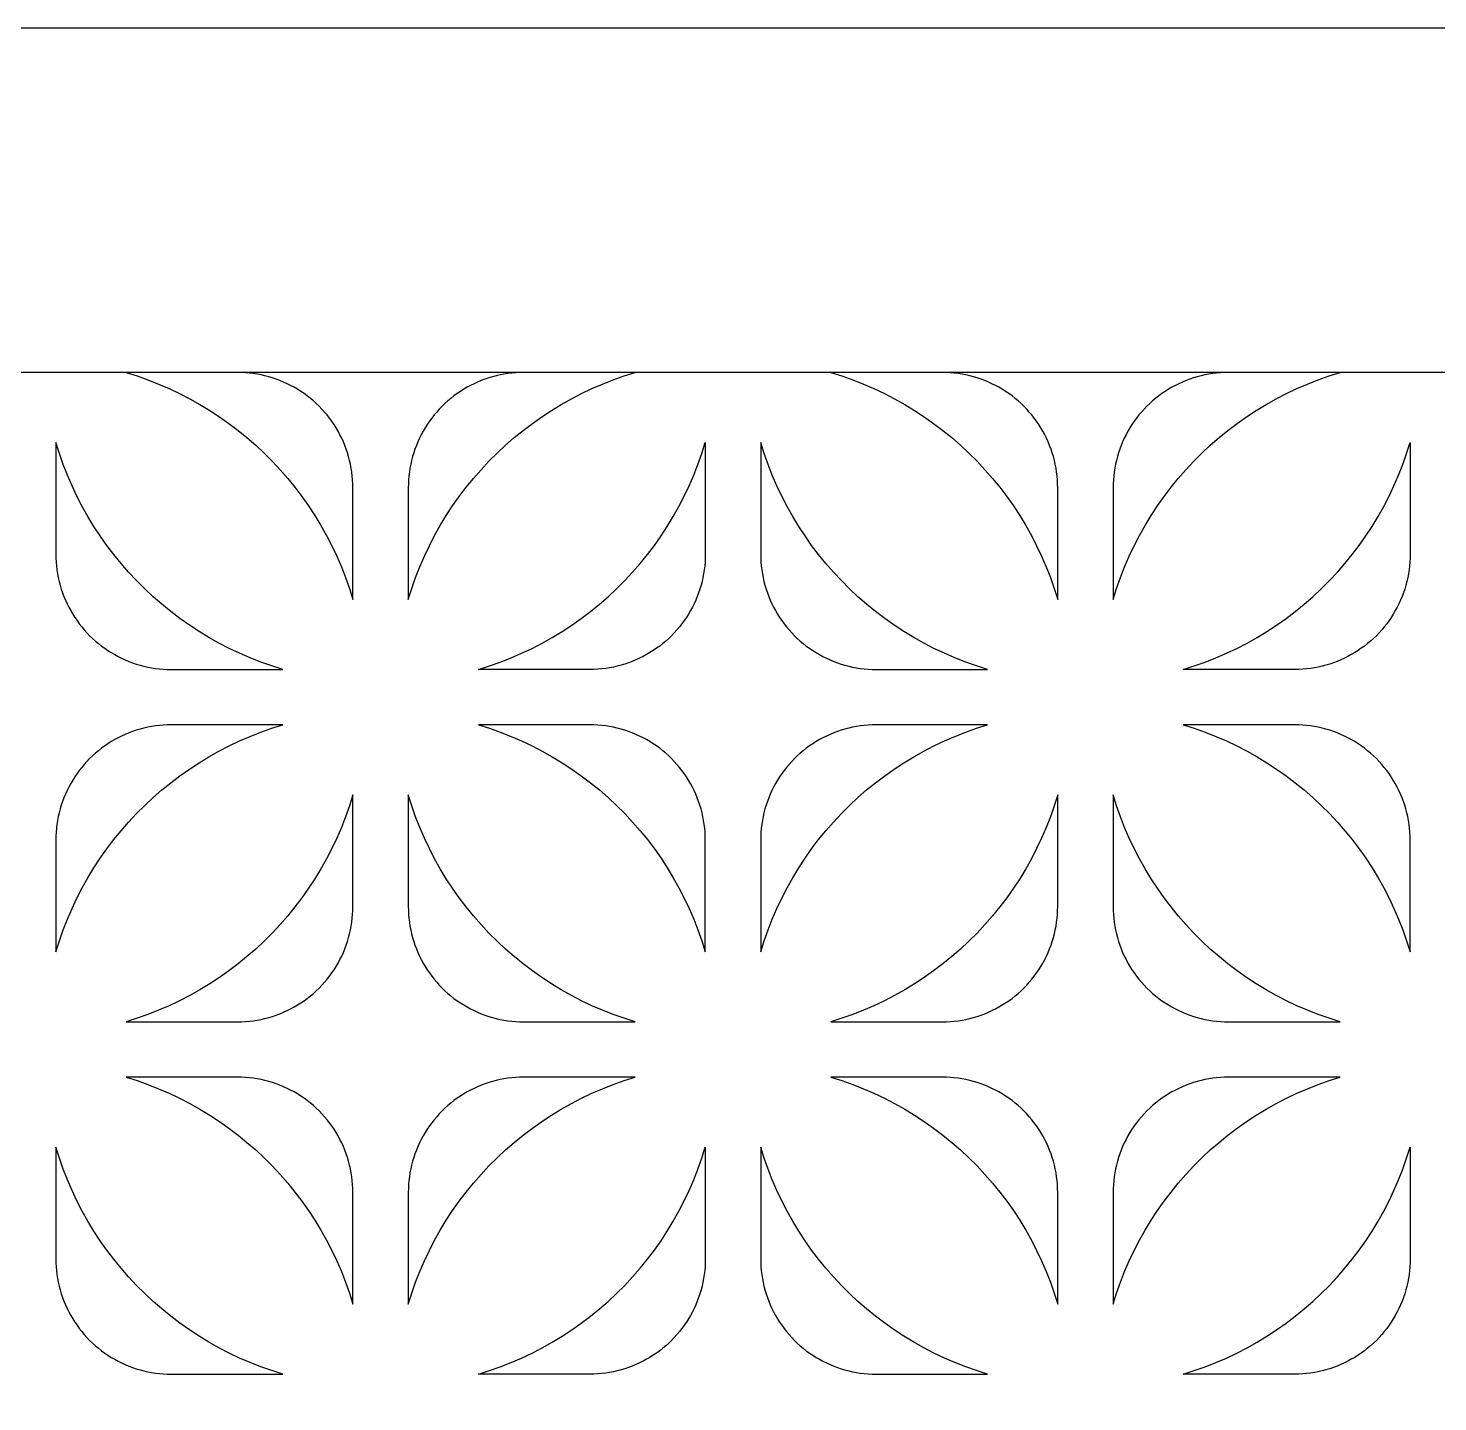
# Model space of a CAD drawing. Header units: millimetres. Extents: x 16455 to 19688, y 4050 to 7284.
# Drawn here: x 18071 to 18890, y 6486 to 7284 of the extents above; entities that cross this region are included whole.
import ezdxf

# ---------------------------------------------------------------- set-up
doc = ezdxf.new("R2010")
doc.units = ezdxf.units.MM
doc.layers.get('0').update_dxf_attribs({"color": 1, "true_color": 0xff0000})

msp = doc.modelspace()

# ---------------------------------------------------------------- linework, layer by layer
for points in [[(16454.58, 4050.49), (19687.77, 4050.49), (19687.77, 7283.68), (16454.58, 7283.68)], [(16654.58, 4250.49), (19487.77, 4250.49), (19487.77, 7083.68), (16654.58, 7083.68)]]:
    msp.add_lwpolyline(points, close=True)
for points in [[(18192.8, 7083.68), (18127.98, 7083.68)], [(18127.98, 7083.68), (18134.37, 7081.67), (18140.68, 7079.43), (18146.91, 7076.99), (18153.06, 7074.33), (18159.11, 7071.46), (18165.06, 7068.38), (18170.91, 7065.11), (18176.63, 7061.63), (18182.24, 7057.96), (18187.71, 7054.1), (18193.05, 7050.06), (18198.25, 7045.83), (18203.3, 7041.43), (18208.19, 7036.86), (18212.93, 7032.12), (18217.5, 7027.23), (18221.9, 7022.18), (18226.12, 7016.98), (18230.17, 7011.64), (18234.03, 7006.17), (18237.7, 7000.56), (18241.17, 6994.84), (18244.45, 6989), (18247.53, 6983.05), (18250.39, 6976.99), (18253.05, 6970.85), (18255.5, 6964.61), (18257.74, 6958.3), (18259.75, 6951.91)], [(18259.75, 7016.74), (18259.71, 7019.02), (18259.59, 7021.3), (18259.4, 7023.58), (18259.13, 7025.85), (18258.78, 7028.11), (18258.35, 7030.36), (18257.85, 7032.59), (18257.27, 7034.8), (18256.61, 7036.99), (18255.89, 7039.16), (18255.08, 7041.3), (18254.21, 7043.41), (18253.26, 7045.49), (18252.25, 7047.54), (18251.16, 7049.55), (18250, 7051.52), (18248.78, 7053.45), (18247.5, 7055.34), (18246.15, 7057.19), (18244.74, 7058.99), (18243.26, 7060.73), (18241.73, 7062.43), (18240.14, 7064.07), (18238.5, 7065.66), (18236.8, 7067.19), (18235.05, 7068.67), (18233.26, 7070.08), (18231.41, 7071.43), (18229.52, 7072.72), (18227.59, 7073.94), (18225.62, 7075.09), (18223.6, 7076.18), (18221.56, 7077.19), (18219.48, 7078.14), (18217.36, 7079.02), (18215.22, 7079.82), (18213.06, 7080.55), (18210.87, 7081.2), (18208.65, 7081.78), (18206.42, 7082.28), (18204.18, 7082.71), (18201.92, 7083.06), (18199.65, 7083.33), (18197.37, 7083.53), (18195.09, 7083.64), (18192.8, 7083.68)], [(18358.88, 7083.68), (18356.59, 7083.64), (18354.31, 7083.53), (18352.03, 7083.33), (18349.76, 7083.06), (18347.51, 7082.71), (18345.26, 7082.28), (18343.03, 7081.78), (18340.82, 7081.2), (18338.63, 7080.55), (18336.46, 7079.82), (18334.32, 7079.02), (18332.21, 7078.14), (18330.13, 7077.19), (18328.08, 7076.18), (18326.07, 7075.09), (18324.1, 7073.94), (18322.16, 7072.72), (18320.27, 7071.43), (18318.43, 7070.08), (18316.63, 7068.67), (18314.88, 7067.19), (18313.19, 7065.66), (18311.54, 7064.07), (18309.95, 7062.43), (18308.42, 7060.73), (18306.95, 7058.99), (18305.54, 7057.19), (18304.19, 7055.34), (18302.9, 7053.45), (18301.68, 7051.52), (18300.53, 7049.55), (18299.44, 7047.54), (18298.42, 7045.49), (18297.48, 7043.41), (18296.6, 7041.3), (18295.8, 7039.16), (18295.07, 7036.99), (18294.42, 7034.8), (18293.84, 7032.59), (18293.33, 7030.36), (18292.91, 7028.11), (18292.56, 7025.85), (18292.28, 7023.58), (18292.09, 7021.3), (18291.97, 7019.02), (18291.93, 7016.74)], [(18291.93, 6951.91), (18293.95, 6958.3), (18296.18, 6964.61), (18298.63, 6970.85), (18301.29, 6976.99), (18304.16, 6983.05), (18307.23, 6989), (18310.51, 6994.84), (18313.99, 7000.56), (18317.66, 7006.17), (18321.51, 7011.64), (18325.56, 7016.98), (18329.78, 7022.18), (18334.19, 7027.23), (18338.76, 7032.12), (18343.49, 7036.86), (18348.39, 7041.43), (18353.44, 7045.83), (18358.64, 7050.06), (18363.97, 7054.1), (18369.45, 7057.96), (18375.05, 7061.63), (18380.78, 7065.11), (18386.62, 7068.38), (18392.57, 7071.46), (18398.62, 7074.33), (18404.77, 7076.99), (18411, 7079.43), (18417.32, 7081.67), (18423.71, 7083.68)], [(18423.71, 7083.68), (18358.88, 7083.68)], [(18602.14, 7083.68), (18537.32, 7083.68)], [(18537.32, 7083.68), (18543.7, 7081.67), (18550.02, 7079.43), (18556.25, 7076.99), (18562.4, 7074.33), (18568.45, 7071.46), (18574.4, 7068.38), (18580.25, 7065.11), (18585.97, 7061.63), (18591.57, 7057.96), (18597.05, 7054.1), (18602.39, 7050.06), (18607.59, 7045.83), (18612.63, 7041.43), (18617.53, 7036.86), (18622.27, 7032.12), (18626.84, 7027.23), (18631.24, 7022.18), (18635.46, 7016.98), (18639.51, 7011.64), (18643.37, 7006.17), (18647.04, 7000.56), (18650.51, 6994.84), (18653.79, 6989), (18656.86, 6983.05), (18659.73, 6976.99), (18662.39, 6970.85), (18664.84, 6964.61), (18667.07, 6958.3), (18669.09, 6951.91)], [(18669.09, 7016.74), (18669.05, 7019.02), (18668.93, 7021.3), (18668.74, 7023.58), (18668.47, 7025.85), (18668.12, 7028.11), (18667.69, 7030.36), (18667.19, 7032.59), (18666.61, 7034.8), (18665.95, 7036.99), (18665.22, 7039.16), (18664.42, 7041.3), (18663.55, 7043.41), (18662.6, 7045.49), (18661.58, 7047.54), (18660.5, 7049.55), (18659.34, 7051.52), (18658.12, 7053.45), (18656.84, 7055.34), (18655.49, 7057.19), (18654.07, 7058.99), (18652.6, 7060.73), (18651.07, 7062.43), (18649.48, 7064.07), (18647.84, 7065.66), (18646.14, 7067.19), (18644.39, 7068.67), (18642.59, 7070.08), (18640.75, 7071.43), (18638.86, 7072.72), (18636.93, 7073.94), (18634.95, 7075.09), (18632.94, 7076.18), (18630.9, 7077.19), (18628.81, 7078.14), (18626.7, 7079.02), (18624.56, 7079.82), (18622.4, 7080.55), (18620.21, 7081.2), (18617.99, 7081.78), (18615.76, 7082.28), (18613.52, 7082.71), (18611.26, 7083.06), (18608.99, 7083.33), (18606.71, 7083.53), (18604.43, 7083.64), (18602.14, 7083.68)], [(18768.22, 7083.68), (18765.93, 7083.64), (18763.65, 7083.53), (18761.37, 7083.33), (18759.1, 7083.06), (18756.84, 7082.71), (18754.6, 7082.28), (18752.37, 7081.78), (18750.16, 7081.2), (18747.97, 7080.55), (18745.8, 7079.82), (18743.66, 7079.02), (18741.55, 7078.14), (18739.47, 7077.19), (18737.42, 7076.18), (18735.41, 7075.09), (18733.43, 7073.94), (18731.5, 7072.72), (18729.61, 7071.43), (18727.77, 7070.08), (18725.97, 7068.67), (18724.22, 7067.19), (18722.52, 7065.66), (18720.88, 7064.07), (18719.29, 7062.43), (18717.76, 7060.73), (18716.29, 7058.99), (18714.88, 7057.19), (18713.53, 7055.34), (18712.24, 7053.45), (18711.02, 7051.52), (18709.86, 7049.55), (18708.78, 7047.54), (18707.76, 7045.49), (18706.81, 7043.41), (18705.94, 7041.3), (18705.14, 7039.16), (18704.41, 7036.99), (18703.75, 7034.8), (18703.18, 7032.59), (18702.67, 7030.36), (18702.25, 7028.11), (18701.9, 7025.85), (18701.62, 7023.58), (18701.43, 7021.3), (18701.31, 7019.02), (18701.27, 7016.74)], [(18701.27, 6951.91), (18703.29, 6958.3), (18705.52, 6964.61), (18707.97, 6970.85), (18710.63, 6976.99), (18713.5, 6983.05), (18716.57, 6989), (18719.85, 6994.84), (18723.33, 7000.56), (18726.99, 7006.17), (18730.85, 7011.64), (18734.9, 7016.98), (18739.12, 7022.18), (18743.52, 7027.23), (18748.1, 7032.12), (18752.83, 7036.86), (18757.73, 7041.43), (18762.78, 7045.83), (18767.97, 7050.06), (18773.31, 7054.1), (18778.79, 7057.96), (18784.39, 7061.63), (18790.12, 7065.11), (18795.96, 7068.38), (18801.91, 7071.46), (18807.96, 7074.33), (18814.11, 7076.99), (18820.34, 7079.43), (18826.66, 7081.67), (18833.05, 7083.68)], [(18833.05, 7083.68), (18768.22, 7083.68)], [(18219.04, 6911.2), (18212.65, 6913.21), (18206.33, 6915.44), (18200.1, 6917.89), (18193.95, 6920.55), (18187.9, 6923.42), (18181.95, 6926.5), (18176.11, 6929.77), (18170.38, 6933.25), (18164.78, 6936.92), (18159.3, 6940.78), (18153.97, 6944.82), (18148.77, 6949.05), (18143.72, 6953.45), (18138.82, 6958.02), (18134.09, 6962.76), (18129.52, 6967.65), (18125.12, 6972.7), (18120.89, 6977.9), (18116.85, 6983.24), (18112.99, 6988.71), (18109.32, 6994.31), (18105.84, 7000.04), (18102.56, 7005.88), (18099.49, 7011.83), (18096.62, 7017.88), (18093.96, 7024.03), (18091.51, 7030.27), (18089.28, 7036.58), (18087.26, 7042.97)], [(18087.26, 7042.97), (18087.26, 6978.14)], [(18332.65, 6911.2), (18339.03, 6913.21), (18345.35, 6915.44), (18351.58, 6917.89), (18357.73, 6920.55), (18363.78, 6923.42), (18369.73, 6926.5), (18375.58, 6929.77), (18381.3, 6933.25), (18386.91, 6936.92), (18392.38, 6940.78), (18397.72, 6944.82), (18402.92, 6949.05), (18407.97, 6953.45), (18412.86, 6958.02), (18417.6, 6962.76), (18422.17, 6967.65), (18426.57, 6972.7), (18430.79, 6977.9), (18434.84, 6983.24), (18438.7, 6988.71), (18442.37, 6994.31), (18445.84, 7000.04), (18449.12, 7005.88), (18452.19, 7011.83), (18455.06, 7017.88), (18457.72, 7024.03), (18460.17, 7030.27), (18462.41, 7036.58), (18464.42, 7042.97)], [(18464.42, 7042.97), (18464.42, 6978.14)], [(18628.38, 6911.2), (18621.99, 6913.21), (18615.67, 6915.44), (18609.44, 6917.89), (18603.29, 6920.55), (18597.24, 6923.42), (18591.29, 6926.5), (18585.45, 6929.77), (18579.72, 6933.25), (18574.12, 6936.92), (18568.64, 6940.78), (18563.3, 6944.82), (18558.11, 6949.05), (18553.06, 6953.45), (18548.16, 6958.02), (18543.43, 6962.76), (18538.85, 6967.65), (18534.45, 6972.7), (18530.23, 6977.9), (18526.18, 6983.24), (18522.33, 6988.71), (18518.66, 6994.31), (18515.18, 7000.04), (18511.9, 7005.88), (18508.83, 7011.83), (18505.96, 7017.88), (18503.3, 7024.03), (18500.85, 7030.27), (18498.62, 7036.58), (18496.6, 7042.97)], [(18496.6, 7042.97), (18496.6, 6978.14)], [(18741.99, 6911.2), (18748.37, 6913.21), (18754.69, 6915.44), (18760.92, 6917.89), (18767.07, 6920.55), (18773.12, 6923.42), (18779.07, 6926.5), (18784.91, 6929.77), (18790.64, 6933.25), (18796.24, 6936.92), (18801.72, 6940.78), (18807.06, 6944.82), (18812.25, 6949.05), (18817.3, 6953.45), (18822.2, 6958.02), (18826.94, 6962.76), (18831.51, 6967.65), (18835.91, 6972.7), (18840.13, 6977.9), (18844.18, 6983.24), (18848.04, 6988.71), (18851.71, 6994.31), (18855.18, 7000.04), (18858.46, 7005.88), (18861.53, 7011.83), (18864.4, 7017.88), (18867.06, 7024.03), (18869.51, 7030.27), (18871.74, 7036.58), (18873.76, 7042.97)], [(18873.76, 7042.97), (18873.76, 6978.14)], [(18259.75, 6951.91), (18259.75, 7016.74)], [(18291.93, 7016.74), (18291.93, 6951.91)], [(18669.09, 6951.91), (18669.09, 7016.74)], [(18701.27, 7016.74), (18701.27, 6951.91)], [(18087.26, 6978.14), (18087.3, 6975.86), (18087.42, 6973.57), (18087.61, 6971.3), (18087.89, 6969.03), (18088.24, 6966.77), (18088.66, 6964.52), (18089.17, 6962.29), (18089.75, 6960.08), (18090.4, 6957.89), (18091.13, 6955.72), (18091.93, 6953.58), (18092.81, 6951.47), (18093.75, 6949.39), (18094.77, 6947.34), (18095.86, 6945.33), (18097.01, 6943.36), (18098.23, 6941.43), (18099.52, 6939.54), (18100.87, 6937.69), (18102.28, 6935.89), (18103.75, 6934.14), (18105.28, 6932.45), (18106.87, 6930.8), (18108.52, 6929.22), (18110.21, 6927.68), (18111.96, 6926.21), (18113.76, 6924.8), (18115.6, 6923.45), (18117.49, 6922.16), (18119.43, 6920.94), (18121.4, 6919.79), (18123.41, 6918.7), (18125.46, 6917.68), (18127.54, 6916.74), (18129.65, 6915.86), (18131.79, 6915.06), (18133.96, 6914.33), (18136.15, 6913.68), (18138.36, 6913.1), (18140.59, 6912.6), (18142.84, 6912.17), (18145.09, 6911.82), (18147.36, 6911.55), (18149.64, 6911.35), (18151.93, 6911.23), (18154.21, 6911.2)], [(18464.42, 6978.14), (18464.38, 6975.86), (18464.26, 6973.57), (18464.07, 6971.3), (18463.8, 6969.03), (18463.45, 6966.77), (18463.02, 6964.52), (18462.52, 6962.29), (18461.94, 6960.08), (18461.28, 6957.89), (18460.55, 6955.72), (18459.75, 6953.58), (18458.88, 6951.47), (18457.93, 6949.39), (18456.91, 6947.34), (18455.83, 6945.33), (18454.67, 6943.36), (18453.45, 6941.43), (18452.17, 6939.54), (18450.82, 6937.69), (18449.4, 6935.89), (18447.93, 6934.14), (18446.4, 6932.45), (18444.81, 6930.8), (18443.17, 6929.22), (18441.47, 6927.68), (18439.72, 6926.21), (18437.93, 6924.8), (18436.08, 6923.45), (18434.19, 6922.16), (18432.26, 6920.94), (18430.28, 6919.79), (18428.27, 6918.7), (18426.23, 6917.68), (18424.15, 6916.74), (18422.03, 6915.86), (18419.89, 6915.06), (18417.73, 6914.33), (18415.54, 6913.68), (18413.32, 6913.1), (18411.09, 6912.6), (18408.85, 6912.17), (18406.59, 6911.82), (18404.32, 6911.55), (18402.04, 6911.35), (18399.76, 6911.23), (18397.47, 6911.2)], [(18496.6, 6978.14), (18496.64, 6975.86), (18496.76, 6973.57), (18496.95, 6971.3), (18497.23, 6969.03), (18497.58, 6966.77), (18498, 6964.52), (18498.51, 6962.29), (18499.09, 6960.08), (18499.74, 6957.89), (18500.47, 6955.72), (18501.27, 6953.58), (18502.15, 6951.47), (18503.09, 6949.39), (18504.11, 6947.34), (18505.19, 6945.33), (18506.35, 6943.36), (18507.57, 6941.43), (18508.86, 6939.54), (18510.21, 6937.69), (18511.62, 6935.89), (18513.09, 6934.14), (18514.62, 6932.45), (18516.21, 6930.8), (18517.85, 6929.22), (18519.55, 6927.68), (18521.3, 6926.21), (18523.1, 6924.8), (18524.94, 6923.45), (18526.83, 6922.16), (18528.77, 6920.94), (18530.74, 6919.79), (18532.75, 6918.7), (18534.8, 6917.68), (18536.88, 6916.74), (18538.99, 6915.86), (18541.13, 6915.06), (18543.3, 6914.33), (18545.49, 6913.68), (18547.7, 6913.1), (18549.93, 6912.6), (18552.17, 6912.17), (18554.43, 6911.82), (18556.7, 6911.55), (18558.98, 6911.35), (18561.26, 6911.23), (18563.55, 6911.2)], [(18873.76, 6978.14), (18873.72, 6975.86), (18873.6, 6973.57), (18873.41, 6971.3), (18873.14, 6969.03), (18872.79, 6966.77), (18872.36, 6964.52), (18871.86, 6962.29), (18871.28, 6960.08), (18870.62, 6957.89), (18869.89, 6955.72), (18869.09, 6953.58), (18868.22, 6951.47), (18867.27, 6949.39), (18866.25, 6947.34), (18865.17, 6945.33), (18864.01, 6943.36), (18862.79, 6941.43), (18861.51, 6939.54), (18860.16, 6937.69), (18858.74, 6935.89), (18857.27, 6934.14), (18855.74, 6932.45), (18854.15, 6930.8), (18852.51, 6929.22), (18850.81, 6927.68), (18849.06, 6926.21), (18847.26, 6924.8), (18845.42, 6923.45), (18843.53, 6922.16), (18841.6, 6920.94), (18839.62, 6919.79), (18837.61, 6918.7), (18835.57, 6917.68), (18833.48, 6916.74), (18831.37, 6915.86), (18829.23, 6915.06), (18827.06, 6914.33), (18824.87, 6913.68), (18822.66, 6913.1), (18820.43, 6912.6), (18818.19, 6912.17), (18815.93, 6911.82), (18813.66, 6911.55), (18811.38, 6911.35), (18809.1, 6911.23), (18806.81, 6911.2)], [(18154.21, 6911.2), (18219.04, 6911.2)], [(18397.47, 6911.2), (18332.65, 6911.2)], [(18563.55, 6911.2), (18628.38, 6911.2)], [(18806.81, 6911.2), (18741.99, 6911.2)], [(18154.21, 6879.01), (18151.93, 6878.97), (18149.64, 6878.86), (18147.36, 6878.66), (18145.09, 6878.39), (18142.84, 6878.04), (18140.59, 6877.61), (18138.36, 6877.11), (18136.15, 6876.53), (18133.96, 6875.88), (18131.79, 6875.15), (18129.65, 6874.35), (18127.54, 6873.47), (18125.46, 6872.52), (18123.41, 6871.51), (18121.4, 6870.42), (18119.43, 6869.27), (18117.49, 6868.05), (18115.6, 6866.76), (18113.76, 6865.41), (18111.96, 6864), (18110.21, 6862.53), (18108.52, 6860.99), (18106.87, 6859.41), (18105.28, 6857.76), (18103.75, 6856.06), (18102.28, 6854.32), (18100.87, 6852.52), (18099.52, 6850.67), (18098.23, 6848.78), (18097.01, 6846.85), (18095.86, 6844.88), (18094.77, 6842.87), (18093.75, 6840.82), (18092.81, 6838.74), (18091.93, 6836.63), (18091.13, 6834.49), (18090.4, 6832.32), (18089.75, 6830.13), (18089.17, 6827.92), (18088.66, 6825.69), (18088.24, 6823.44), (18087.89, 6821.18), (18087.61, 6818.91), (18087.42, 6816.64), (18087.3, 6814.35), (18087.26, 6812.07)], [(18087.26, 6747.24), (18089.28, 6753.63), (18091.51, 6759.94), (18093.96, 6766.18), (18096.62, 6772.32), (18099.49, 6778.38), (18102.56, 6784.33), (18105.84, 6790.17), (18109.32, 6795.89), (18112.99, 6801.5), (18116.85, 6806.97), (18120.89, 6812.31), (18125.12, 6817.51), (18129.52, 6822.56), (18134.09, 6827.45), (18138.82, 6832.19), (18143.72, 6836.76), (18148.77, 6841.16), (18153.97, 6845.39), (18159.3, 6849.43), (18164.78, 6853.29), (18170.38, 6856.96), (18176.11, 6860.44), (18181.95, 6863.71), (18187.9, 6866.79), (18193.95, 6869.66), (18200.1, 6872.32), (18206.33, 6874.77), (18212.65, 6877), (18219.04, 6879.01)], [(18219.04, 6879.01), (18154.21, 6879.01)], [(18397.47, 6879.01), (18332.65, 6879.01)], [(18332.65, 6879.01), (18339.03, 6877), (18345.35, 6874.77), (18351.58, 6872.32), (18357.73, 6869.66), (18363.78, 6866.79), (18369.73, 6863.71), (18375.58, 6860.44), (18381.3, 6856.96), (18386.91, 6853.29), (18392.38, 6849.43), (18397.72, 6845.39), (18402.92, 6841.16), (18407.97, 6836.76), (18412.86, 6832.19), (18417.6, 6827.45), (18422.17, 6822.56), (18426.57, 6817.51), (18430.79, 6812.31), (18434.84, 6806.97), (18438.7, 6801.5), (18442.37, 6795.89), (18445.84, 6790.17), (18449.12, 6784.33), (18452.19, 6778.38), (18455.06, 6772.32), (18457.72, 6766.18), (18460.17, 6759.94), (18462.41, 6753.63), (18464.42, 6747.24)], [(18464.42, 6812.07), (18464.38, 6814.35), (18464.26, 6816.64), (18464.07, 6818.91), (18463.8, 6821.18), (18463.45, 6823.44), (18463.02, 6825.69), (18462.52, 6827.92), (18461.94, 6830.13), (18461.28, 6832.32), (18460.55, 6834.49), (18459.75, 6836.63), (18458.88, 6838.74), (18457.93, 6840.82), (18456.91, 6842.87), (18455.83, 6844.88), (18454.67, 6846.85), (18453.45, 6848.78), (18452.17, 6850.67), (18450.82, 6852.52), (18449.4, 6854.32), (18447.93, 6856.06), (18446.4, 6857.76), (18444.81, 6859.41), (18443.17, 6860.99), (18441.47, 6862.53), (18439.72, 6864), (18437.93, 6865.41), (18436.08, 6866.76), (18434.19, 6868.05), (18432.26, 6869.27), (18430.28, 6870.42), (18428.27, 6871.51), (18426.23, 6872.52), (18424.15, 6873.47), (18422.03, 6874.35), (18419.89, 6875.15), (18417.73, 6875.88), (18415.54, 6876.53), (18413.32, 6877.11), (18411.09, 6877.61), (18408.85, 6878.04), (18406.59, 6878.39), (18404.32, 6878.66), (18402.04, 6878.86), (18399.76, 6878.97), (18397.47, 6879.01)], [(18563.55, 6879.01), (18561.26, 6878.97), (18558.98, 6878.86), (18556.7, 6878.66), (18554.43, 6878.39), (18552.17, 6878.04), (18549.93, 6877.61), (18547.7, 6877.11), (18545.49, 6876.53), (18543.3, 6875.88), (18541.13, 6875.15), (18538.99, 6874.35), (18536.88, 6873.47), (18534.8, 6872.52), (18532.75, 6871.51), (18530.74, 6870.42), (18528.77, 6869.27), (18526.83, 6868.05), (18524.94, 6866.76), (18523.1, 6865.41), (18521.3, 6864), (18519.55, 6862.53), (18517.85, 6860.99), (18516.21, 6859.41), (18514.62, 6857.76), (18513.09, 6856.06), (18511.62, 6854.32), (18510.21, 6852.52), (18508.86, 6850.67), (18507.57, 6848.78), (18506.35, 6846.85), (18505.19, 6844.88), (18504.11, 6842.87), (18503.09, 6840.82), (18502.15, 6838.74), (18501.27, 6836.63), (18500.47, 6834.49), (18499.74, 6832.32), (18499.09, 6830.13), (18498.51, 6827.92), (18498, 6825.69), (18497.58, 6823.44), (18497.23, 6821.18), (18496.95, 6818.91), (18496.76, 6816.64), (18496.64, 6814.35), (18496.6, 6812.07)], [(18496.6, 6747.24), (18498.62, 6753.63), (18500.85, 6759.94), (18503.3, 6766.18), (18505.96, 6772.32), (18508.83, 6778.38), (18511.9, 6784.33), (18515.18, 6790.17), (18518.66, 6795.89), (18522.33, 6801.5), (18526.18, 6806.97), (18530.23, 6812.31), (18534.45, 6817.51), (18538.85, 6822.56), (18543.43, 6827.45), (18548.16, 6832.19), (18553.06, 6836.76), (18558.11, 6841.16), (18563.3, 6845.39), (18568.64, 6849.43), (18574.12, 6853.29), (18579.72, 6856.96), (18585.45, 6860.44), (18591.29, 6863.71), (18597.24, 6866.79), (18603.29, 6869.66), (18609.44, 6872.32), (18615.67, 6874.77), (18621.99, 6877), (18628.38, 6879.01)], [(18628.38, 6879.01), (18563.55, 6879.01)], [(18806.81, 6879.01), (18741.99, 6879.01)], [(18741.99, 6879.01), (18748.37, 6877), (18754.69, 6874.77), (18760.92, 6872.32), (18767.07, 6869.66), (18773.12, 6866.79), (18779.07, 6863.71), (18784.91, 6860.44), (18790.64, 6856.96), (18796.24, 6853.29), (18801.72, 6849.43), (18807.06, 6845.39), (18812.25, 6841.16), (18817.3, 6836.76), (18822.2, 6832.19), (18826.94, 6827.45), (18831.51, 6822.56), (18835.91, 6817.51), (18840.13, 6812.31), (18844.18, 6806.97), (18848.04, 6801.5), (18851.71, 6795.89), (18855.18, 6790.17), (18858.46, 6784.33), (18861.53, 6778.38), (18864.4, 6772.32), (18867.06, 6766.18), (18869.51, 6759.94), (18871.74, 6753.63), (18873.76, 6747.24)], [(18873.76, 6812.07), (18873.72, 6814.35), (18873.6, 6816.64), (18873.41, 6818.91), (18873.14, 6821.18), (18872.79, 6823.44), (18872.36, 6825.69), (18871.86, 6827.92), (18871.28, 6830.13), (18870.62, 6832.32), (18869.89, 6834.49), (18869.09, 6836.63), (18868.22, 6838.74), (18867.27, 6840.82), (18866.25, 6842.87), (18865.17, 6844.88), (18864.01, 6846.85), (18862.79, 6848.78), (18861.51, 6850.67), (18860.16, 6852.52), (18858.74, 6854.32), (18857.27, 6856.06), (18855.74, 6857.76), (18854.15, 6859.41), (18852.51, 6860.99), (18850.81, 6862.53), (18849.06, 6864), (18847.26, 6865.41), (18845.42, 6866.76), (18843.53, 6868.05), (18841.6, 6869.27), (18839.62, 6870.42), (18837.61, 6871.51), (18835.57, 6872.52), (18833.48, 6873.47), (18831.37, 6874.35), (18829.23, 6875.15), (18827.06, 6875.88), (18824.87, 6876.53), (18822.66, 6877.11), (18820.43, 6877.61), (18818.19, 6878.04), (18815.93, 6878.39), (18813.66, 6878.66), (18811.38, 6878.86), (18809.1, 6878.97), (18806.81, 6879.01)], [(18259.75, 6838.3), (18257.74, 6831.91), (18255.5, 6825.6), (18253.05, 6819.36), (18250.39, 6813.22), (18247.53, 6807.16), (18244.45, 6801.21), (18241.17, 6795.37), (18237.7, 6789.65), (18234.03, 6784.04), (18230.17, 6778.57), (18226.12, 6773.23), (18221.9, 6768.03), (18217.5, 6762.98), (18212.93, 6758.09), (18208.19, 6753.35), (18203.3, 6748.78), (18198.25, 6744.38), (18193.05, 6740.15), (18187.71, 6736.11), (18182.24, 6732.25), (18176.63, 6728.58), (18170.91, 6725.1), (18165.06, 6721.83), (18159.11, 6718.75), (18153.06, 6715.88), (18146.91, 6713.22), (18140.68, 6710.77), (18134.37, 6708.54), (18127.98, 6706.53)], [(18259.75, 6773.47), (18259.75, 6838.3)], [(18423.71, 6706.53), (18417.32, 6708.54), (18411, 6710.77), (18404.77, 6713.22), (18398.62, 6715.88), (18392.57, 6718.75), (18386.62, 6721.83), (18380.78, 6725.1), (18375.05, 6728.58), (18369.45, 6732.25), (18363.97, 6736.11), (18358.64, 6740.15), (18353.44, 6744.38), (18348.39, 6748.78), (18343.49, 6753.35), (18338.76, 6758.09), (18334.19, 6762.98), (18329.78, 6768.03), (18325.56, 6773.23), (18321.51, 6778.57), (18317.66, 6784.04), (18313.99, 6789.65), (18310.51, 6795.37), (18307.23, 6801.21), (18304.16, 6807.16), (18301.29, 6813.22), (18298.63, 6819.36), (18296.18, 6825.6), (18293.95, 6831.91), (18291.93, 6838.3)], [(18291.93, 6838.3), (18291.93, 6773.47)], [(18669.09, 6838.3), (18667.07, 6831.91), (18664.84, 6825.6), (18662.39, 6819.36), (18659.73, 6813.22), (18656.86, 6807.16), (18653.79, 6801.21), (18650.51, 6795.37), (18647.04, 6789.65), (18643.37, 6784.04), (18639.51, 6778.57), (18635.46, 6773.23), (18631.24, 6768.03), (18626.84, 6762.98), (18622.27, 6758.09), (18617.53, 6753.35), (18612.63, 6748.78), (18607.59, 6744.38), (18602.39, 6740.15), (18597.05, 6736.11), (18591.57, 6732.25), (18585.97, 6728.58), (18580.25, 6725.1), (18574.4, 6721.83), (18568.45, 6718.75), (18562.4, 6715.88), (18556.25, 6713.22), (18550.02, 6710.77), (18543.7, 6708.54), (18537.32, 6706.53)], [(18669.09, 6773.47), (18669.09, 6838.3)], [(18833.05, 6706.53), (18826.66, 6708.54), (18820.34, 6710.77), (18814.11, 6713.22), (18807.96, 6715.88), (18801.91, 6718.75), (18795.96, 6721.83), (18790.12, 6725.1), (18784.39, 6728.58), (18778.79, 6732.25), (18773.31, 6736.11), (18767.97, 6740.15), (18762.78, 6744.38), (18757.73, 6748.78), (18752.83, 6753.35), (18748.1, 6758.09), (18743.52, 6762.98), (18739.12, 6768.03), (18734.9, 6773.23), (18730.85, 6778.57), (18726.99, 6784.04), (18723.33, 6789.65), (18719.85, 6795.37), (18716.57, 6801.21), (18713.5, 6807.16), (18710.63, 6813.22), (18707.97, 6819.36), (18705.52, 6825.6), (18703.29, 6831.91), (18701.27, 6838.3)], [(18701.27, 6838.3), (18701.27, 6773.47)], [(18087.26, 6812.07), (18087.26, 6747.24)], [(18464.42, 6747.24), (18464.42, 6812.07)], [(18496.6, 6812.07), (18496.6, 6747.24)], [(18873.76, 6747.24), (18873.76, 6812.07)], [(18192.8, 6706.53), (18195.09, 6706.57), (18197.37, 6706.68), (18199.65, 6706.88), (18201.92, 6707.15), (18204.18, 6707.5), (18206.42, 6707.93), (18208.65, 6708.43), (18210.87, 6709.01), (18213.06, 6709.66), (18215.22, 6710.39), (18217.36, 6711.19), (18219.48, 6712.07), (18221.56, 6713.02), (18223.6, 6714.03), (18225.62, 6715.12), (18227.59, 6716.27), (18229.52, 6717.49), (18231.41, 6718.78), (18233.26, 6720.13), (18235.05, 6721.54), (18236.8, 6723.01), (18238.5, 6724.55), (18240.14, 6726.13), (18241.73, 6727.78), (18243.26, 6729.48), (18244.74, 6731.22), (18246.15, 6733.02), (18247.5, 6734.87), (18248.78, 6736.76), (18250, 6738.69), (18251.16, 6740.66), (18252.25, 6742.67), (18253.26, 6744.72), (18254.21, 6746.8), (18255.08, 6748.91), (18255.89, 6751.05), (18256.61, 6753.22), (18257.27, 6755.41), (18257.85, 6757.62), (18258.35, 6759.85), (18258.78, 6762.1), (18259.13, 6764.36), (18259.4, 6766.63), (18259.59, 6768.9), (18259.71, 6771.19), (18259.75, 6773.47)], [(18291.93, 6773.47), (18291.97, 6771.19), (18292.09, 6768.9), (18292.28, 6766.63), (18292.56, 6764.36), (18292.91, 6762.1), (18293.33, 6759.85), (18293.84, 6757.62), (18294.42, 6755.41), (18295.07, 6753.22), (18295.8, 6751.05), (18296.6, 6748.91), (18297.48, 6746.8), (18298.42, 6744.72), (18299.44, 6742.67), (18300.53, 6740.66), (18301.68, 6738.69), (18302.9, 6736.76), (18304.19, 6734.87), (18305.54, 6733.02), (18306.95, 6731.22), (18308.42, 6729.48), (18309.95, 6727.78), (18311.54, 6726.13), (18313.19, 6724.55), (18314.88, 6723.01), (18316.63, 6721.54), (18318.43, 6720.13), (18320.27, 6718.78), (18322.16, 6717.49), (18324.1, 6716.27), (18326.07, 6715.12), (18328.08, 6714.03), (18330.13, 6713.02), (18332.21, 6712.07), (18334.32, 6711.19), (18336.46, 6710.39), (18338.63, 6709.66), (18340.82, 6709.01), (18343.03, 6708.43), (18345.26, 6707.93), (18347.51, 6707.5), (18349.76, 6707.15), (18352.03, 6706.88), (18354.31, 6706.68), (18356.59, 6706.57), (18358.88, 6706.53)], [(18602.14, 6706.53), (18604.43, 6706.57), (18606.71, 6706.68), (18608.99, 6706.88), (18611.26, 6707.15), (18613.52, 6707.5), (18615.76, 6707.93), (18617.99, 6708.43), (18620.21, 6709.01), (18622.4, 6709.66), (18624.56, 6710.39), (18626.7, 6711.19), (18628.81, 6712.07), (18630.9, 6713.02), (18632.94, 6714.03), (18634.95, 6715.12), (18636.93, 6716.27), (18638.86, 6717.49), (18640.75, 6718.78), (18642.59, 6720.13), (18644.39, 6721.54), (18646.14, 6723.01), (18647.84, 6724.55), (18649.48, 6726.13), (18651.07, 6727.78), (18652.6, 6729.48), (18654.07, 6731.22), (18655.49, 6733.02), (18656.84, 6734.87), (18658.12, 6736.76), (18659.34, 6738.69), (18660.5, 6740.66), (18661.58, 6742.67), (18662.6, 6744.72), (18663.55, 6746.8), (18664.42, 6748.91), (18665.22, 6751.05), (18665.95, 6753.22), (18666.61, 6755.41), (18667.19, 6757.62), (18667.69, 6759.85), (18668.12, 6762.1), (18668.47, 6764.36), (18668.74, 6766.63), (18668.93, 6768.9), (18669.05, 6771.19), (18669.09, 6773.47)], [(18701.27, 6773.47), (18701.31, 6771.19), (18701.43, 6768.9), (18701.62, 6766.63), (18701.9, 6764.36), (18702.25, 6762.1), (18702.67, 6759.85), (18703.18, 6757.62), (18703.75, 6755.41), (18704.41, 6753.22), (18705.14, 6751.05), (18705.94, 6748.91), (18706.81, 6746.8), (18707.76, 6744.72), (18708.78, 6742.67), (18709.86, 6740.66), (18711.02, 6738.69), (18712.24, 6736.76), (18713.53, 6734.87), (18714.88, 6733.02), (18716.29, 6731.22), (18717.76, 6729.48), (18719.29, 6727.78), (18720.88, 6726.13), (18722.52, 6724.55), (18724.22, 6723.01), (18725.97, 6721.54), (18727.77, 6720.13), (18729.61, 6718.78), (18731.5, 6717.49), (18733.43, 6716.27), (18735.41, 6715.12), (18737.42, 6714.03), (18739.47, 6713.02), (18741.55, 6712.07), (18743.66, 6711.19), (18745.8, 6710.39), (18747.97, 6709.66), (18750.16, 6709.01), (18752.37, 6708.43), (18754.6, 6707.93), (18756.84, 6707.5), (18759.1, 6707.15), (18761.37, 6706.88), (18763.65, 6706.68), (18765.93, 6706.57), (18768.22, 6706.53)], [(18127.98, 6706.53), (18192.8, 6706.53)], [(18358.88, 6706.53), (18423.71, 6706.53)], [(18537.32, 6706.53), (18602.14, 6706.53)], [(18768.22, 6706.53), (18833.05, 6706.53)], [(18192.8, 6674.34), (18127.98, 6674.34)], [(18127.98, 6674.34), (18134.37, 6672.33), (18140.68, 6670.1), (18146.91, 6667.65), (18153.06, 6664.99), (18159.11, 6662.12), (18165.06, 6659.04), (18170.91, 6655.77), (18176.63, 6652.29), (18182.24, 6648.62), (18187.71, 6644.76), (18193.05, 6640.72), (18198.25, 6636.49), (18203.3, 6632.09), (18208.19, 6627.52), (18212.93, 6622.78), (18217.5, 6617.89), (18221.9, 6612.84), (18226.12, 6607.64), (18230.17, 6602.3), (18234.03, 6596.83), (18237.7, 6591.23), (18241.17, 6585.5), (18244.45, 6579.66), (18247.53, 6573.71), (18250.39, 6567.65), (18253.05, 6561.51), (18255.5, 6555.27), (18257.74, 6548.96), (18259.75, 6542.57)], [(18259.75, 6607.4), (18259.71, 6609.68), (18259.59, 6611.97), (18259.4, 6614.24), (18259.13, 6616.51), (18258.78, 6618.77), (18258.35, 6621.02), (18257.85, 6623.25), (18257.27, 6625.46), (18256.61, 6627.65), (18255.89, 6629.82), (18255.08, 6631.96), (18254.21, 6634.07), (18253.26, 6636.15), (18252.25, 6638.2), (18251.16, 6640.21), (18250, 6642.18), (18248.78, 6644.11), (18247.5, 6646), (18246.15, 6647.85), (18244.74, 6649.65), (18243.26, 6651.39), (18241.73, 6653.09), (18240.14, 6654.74), (18238.5, 6656.32), (18236.8, 6657.86), (18235.05, 6659.33), (18233.26, 6660.74), (18231.41, 6662.09), (18229.52, 6663.38), (18227.59, 6664.6), (18225.62, 6665.75), (18223.6, 6666.84), (18221.56, 6667.85), (18219.48, 6668.8), (18217.36, 6669.68), (18215.22, 6670.48), (18213.06, 6671.21), (18210.87, 6671.86), (18208.65, 6672.44), (18206.42, 6672.94), (18204.18, 6673.37), (18201.92, 6673.72), (18199.65, 6673.99), (18197.37, 6674.19), (18195.09, 6674.3), (18192.8, 6674.34)], [(18358.88, 6674.34), (18356.59, 6674.3), (18354.31, 6674.19), (18352.03, 6673.99), (18349.76, 6673.72), (18347.51, 6673.37), (18345.26, 6672.94), (18343.03, 6672.44), (18340.82, 6671.86), (18338.63, 6671.21), (18336.46, 6670.48), (18334.32, 6669.68), (18332.21, 6668.8), (18330.13, 6667.85), (18328.08, 6666.84), (18326.07, 6665.75), (18324.1, 6664.6), (18322.16, 6663.38), (18320.27, 6662.09), (18318.43, 6660.74), (18316.63, 6659.33), (18314.88, 6657.86), (18313.19, 6656.32), (18311.54, 6654.74), (18309.95, 6653.09), (18308.42, 6651.39), (18306.95, 6649.65), (18305.54, 6647.85), (18304.19, 6646), (18302.9, 6644.11), (18301.68, 6642.18), (18300.53, 6640.21), (18299.44, 6638.2), (18298.42, 6636.15), (18297.48, 6634.07), (18296.6, 6631.96), (18295.8, 6629.82), (18295.07, 6627.65), (18294.42, 6625.46), (18293.84, 6623.25), (18293.33, 6621.02), (18292.91, 6618.77), (18292.56, 6616.51), (18292.28, 6614.24), (18292.09, 6611.97), (18291.97, 6609.68), (18291.93, 6607.4)], [(18291.93, 6542.57), (18293.95, 6548.96), (18296.18, 6555.27), (18298.63, 6561.51), (18301.29, 6567.65), (18304.16, 6573.71), (18307.23, 6579.66), (18310.51, 6585.5), (18313.99, 6591.23), (18317.66, 6596.83), (18321.51, 6602.3), (18325.56, 6607.64), (18329.78, 6612.84), (18334.19, 6617.89), (18338.76, 6622.78), (18343.49, 6627.52), (18348.39, 6632.09), (18353.44, 6636.49), (18358.64, 6640.72), (18363.97, 6644.76), (18369.45, 6648.62), (18375.05, 6652.29), (18380.78, 6655.77), (18386.62, 6659.04), (18392.57, 6662.12), (18398.62, 6664.99), (18404.77, 6667.65), (18411, 6670.1), (18417.32, 6672.33), (18423.71, 6674.34)], [(18423.71, 6674.34), (18358.88, 6674.34)], [(18602.14, 6674.34), (18537.32, 6674.34)], [(18537.32, 6674.34), (18543.7, 6672.33), (18550.02, 6670.1), (18556.25, 6667.65), (18562.4, 6664.99), (18568.45, 6662.12), (18574.4, 6659.04), (18580.25, 6655.77), (18585.97, 6652.29), (18591.57, 6648.62), (18597.05, 6644.76), (18602.39, 6640.72), (18607.59, 6636.49), (18612.63, 6632.09), (18617.53, 6627.52), (18622.27, 6622.78), (18626.84, 6617.89), (18631.24, 6612.84), (18635.46, 6607.64), (18639.51, 6602.3), (18643.37, 6596.83), (18647.04, 6591.23), (18650.51, 6585.5), (18653.79, 6579.66), (18656.86, 6573.71), (18659.73, 6567.65), (18662.39, 6561.51), (18664.84, 6555.27), (18667.07, 6548.96), (18669.09, 6542.57)], [(18669.09, 6607.4), (18669.05, 6609.68), (18668.93, 6611.97), (18668.74, 6614.24), (18668.47, 6616.51), (18668.12, 6618.77), (18667.69, 6621.02), (18667.19, 6623.25), (18666.61, 6625.46), (18665.95, 6627.65), (18665.22, 6629.82), (18664.42, 6631.96), (18663.55, 6634.07), (18662.6, 6636.15), (18661.58, 6638.2), (18660.5, 6640.21), (18659.34, 6642.18), (18658.12, 6644.11), (18656.84, 6646), (18655.49, 6647.85), (18654.07, 6649.65), (18652.6, 6651.39), (18651.07, 6653.09), (18649.48, 6654.74), (18647.84, 6656.32), (18646.14, 6657.86), (18644.39, 6659.33), (18642.59, 6660.74), (18640.75, 6662.09), (18638.86, 6663.38), (18636.93, 6664.6), (18634.95, 6665.75), (18632.94, 6666.84), (18630.9, 6667.85), (18628.81, 6668.8), (18626.7, 6669.68), (18624.56, 6670.48), (18622.4, 6671.21), (18620.21, 6671.86), (18617.99, 6672.44), (18615.76, 6672.94), (18613.52, 6673.37), (18611.26, 6673.72), (18608.99, 6673.99), (18606.71, 6674.19), (18604.43, 6674.3), (18602.14, 6674.34)], [(18768.22, 6674.34), (18765.93, 6674.3), (18763.65, 6674.19), (18761.37, 6673.99), (18759.1, 6673.72), (18756.84, 6673.37), (18754.6, 6672.94), (18752.37, 6672.44), (18750.16, 6671.86), (18747.97, 6671.21), (18745.8, 6670.48), (18743.66, 6669.68), (18741.55, 6668.8), (18739.47, 6667.85), (18737.42, 6666.84), (18735.41, 6665.75), (18733.43, 6664.6), (18731.5, 6663.38), (18729.61, 6662.09), (18727.77, 6660.74), (18725.97, 6659.33), (18724.22, 6657.86), (18722.52, 6656.32), (18720.88, 6654.74), (18719.29, 6653.09), (18717.76, 6651.39), (18716.29, 6649.65), (18714.88, 6647.85), (18713.53, 6646), (18712.24, 6644.11), (18711.02, 6642.18), (18709.86, 6640.21), (18708.78, 6638.2), (18707.76, 6636.15), (18706.81, 6634.07), (18705.94, 6631.96), (18705.14, 6629.82), (18704.41, 6627.65), (18703.75, 6625.46), (18703.18, 6623.25), (18702.67, 6621.02), (18702.25, 6618.77), (18701.9, 6616.51), (18701.62, 6614.24), (18701.43, 6611.97), (18701.31, 6609.68), (18701.27, 6607.4)], [(18701.27, 6542.57), (18703.29, 6548.96), (18705.52, 6555.27), (18707.97, 6561.51), (18710.63, 6567.65), (18713.5, 6573.71), (18716.57, 6579.66), (18719.85, 6585.5), (18723.33, 6591.23), (18726.99, 6596.83), (18730.85, 6602.3), (18734.9, 6607.64), (18739.12, 6612.84), (18743.52, 6617.89), (18748.1, 6622.78), (18752.83, 6627.52), (18757.73, 6632.09), (18762.78, 6636.49), (18767.97, 6640.72), (18773.31, 6644.76), (18778.79, 6648.62), (18784.39, 6652.29), (18790.12, 6655.77), (18795.96, 6659.04), (18801.91, 6662.12), (18807.96, 6664.99), (18814.11, 6667.65), (18820.34, 6670.1), (18826.66, 6672.33), (18833.05, 6674.34)], [(18833.05, 6674.34), (18768.22, 6674.34)], [(18219.04, 6501.86), (18212.65, 6503.87), (18206.33, 6506.11), (18200.1, 6508.55), (18193.95, 6511.21), (18187.9, 6514.08), (18181.95, 6517.16), (18176.11, 6520.43), (18170.38, 6523.91), (18164.78, 6527.58), (18159.3, 6531.44), (18153.97, 6535.48), (18148.77, 6539.71), (18143.72, 6544.11), (18138.82, 6548.68), (18134.09, 6553.42), (18129.52, 6558.31), (18125.12, 6563.36), (18120.89, 6568.56), (18116.85, 6573.9), (18112.99, 6579.37), (18109.32, 6584.98), (18105.84, 6590.7), (18102.56, 6596.54), (18099.49, 6602.49), (18096.62, 6608.55), (18093.96, 6614.69), (18091.51, 6620.93), (18089.28, 6627.24), (18087.26, 6633.63)], [(18087.26, 6633.63), (18087.26, 6568.8)], [(18332.65, 6501.86), (18339.03, 6503.87), (18345.35, 6506.11), (18351.58, 6508.55), (18357.73, 6511.21), (18363.78, 6514.08), (18369.73, 6517.16), (18375.58, 6520.43), (18381.3, 6523.91), (18386.91, 6527.58), (18392.38, 6531.44), (18397.72, 6535.48), (18402.92, 6539.71), (18407.97, 6544.11), (18412.86, 6548.68), (18417.6, 6553.42), (18422.17, 6558.31), (18426.57, 6563.36), (18430.79, 6568.56), (18434.84, 6573.9), (18438.7, 6579.37), (18442.37, 6584.98), (18445.84, 6590.7), (18449.12, 6596.54), (18452.19, 6602.49), (18455.06, 6608.55), (18457.72, 6614.69), (18460.17, 6620.93), (18462.41, 6627.24), (18464.42, 6633.63)], [(18464.42, 6633.63), (18464.42, 6568.8)], [(18628.38, 6501.86), (18621.99, 6503.87), (18615.67, 6506.11), (18609.44, 6508.55), (18603.29, 6511.21), (18597.24, 6514.08), (18591.29, 6517.16), (18585.45, 6520.43), (18579.72, 6523.91), (18574.12, 6527.58), (18568.64, 6531.44), (18563.3, 6535.48), (18558.11, 6539.71), (18553.06, 6544.11), (18548.16, 6548.68), (18543.43, 6553.42), (18538.85, 6558.31), (18534.45, 6563.36), (18530.23, 6568.56), (18526.18, 6573.9), (18522.33, 6579.37), (18518.66, 6584.98), (18515.18, 6590.7), (18511.9, 6596.54), (18508.83, 6602.49), (18505.96, 6608.55), (18503.3, 6614.69), (18500.85, 6620.93), (18498.62, 6627.24), (18496.6, 6633.63)], [(18496.6, 6633.63), (18496.6, 6568.8)], [(18741.99, 6501.86), (18748.37, 6503.87), (18754.69, 6506.11), (18760.92, 6508.55), (18767.07, 6511.21), (18773.12, 6514.08), (18779.07, 6517.16), (18784.91, 6520.43), (18790.64, 6523.91), (18796.24, 6527.58), (18801.72, 6531.44), (18807.06, 6535.48), (18812.25, 6539.71), (18817.3, 6544.11), (18822.2, 6548.68), (18826.94, 6553.42), (18831.51, 6558.31), (18835.91, 6563.36), (18840.13, 6568.56), (18844.18, 6573.9), (18848.04, 6579.37), (18851.71, 6584.98), (18855.18, 6590.7), (18858.46, 6596.54), (18861.53, 6602.49), (18864.4, 6608.55), (18867.06, 6614.69), (18869.51, 6620.93), (18871.74, 6627.24), (18873.76, 6633.63)], [(18873.76, 6633.63), (18873.76, 6568.8)], [(18259.75, 6542.57), (18259.75, 6607.4)], [(18291.93, 6607.4), (18291.93, 6542.57)], [(18669.09, 6542.57), (18669.09, 6607.4)], [(18701.27, 6607.4), (18701.27, 6542.57)], [(18087.26, 6568.8), (18087.3, 6566.52), (18087.42, 6564.23), (18087.61, 6561.96), (18087.89, 6559.69), (18088.24, 6557.43), (18088.66, 6555.18), (18089.17, 6552.95), (18089.75, 6550.74), (18090.4, 6548.55), (18091.13, 6546.38), (18091.93, 6544.24), (18092.81, 6542.13), (18093.75, 6540.05), (18094.77, 6538), (18095.86, 6535.99), (18097.01, 6534.02), (18098.23, 6532.09), (18099.52, 6530.2), (18100.87, 6528.35), (18102.28, 6526.55), (18103.75, 6524.81), (18105.28, 6523.11), (18106.87, 6521.47), (18108.52, 6519.88), (18110.21, 6518.34), (18111.96, 6516.87), (18113.76, 6515.46), (18115.6, 6514.11), (18117.49, 6512.82), (18119.43, 6511.6), (18121.4, 6510.45), (18123.41, 6509.36), (18125.46, 6508.35), (18127.54, 6507.4), (18129.65, 6506.52), (18131.79, 6505.72), (18133.96, 6504.99), (18136.15, 6504.34), (18138.36, 6503.76), (18140.59, 6503.26), (18142.84, 6502.83), (18145.09, 6502.48), (18147.36, 6502.21), (18149.64, 6502.01), (18151.93, 6501.9), (18154.21, 6501.86)], [(18464.42, 6568.8), (18464.38, 6566.52), (18464.26, 6564.23), (18464.07, 6561.96), (18463.8, 6559.69), (18463.45, 6557.43), (18463.02, 6555.18), (18462.52, 6552.95), (18461.94, 6550.74), (18461.28, 6548.55), (18460.55, 6546.38), (18459.75, 6544.24), (18458.88, 6542.13), (18457.93, 6540.05), (18456.91, 6538), (18455.83, 6535.99), (18454.67, 6534.02), (18453.45, 6532.09), (18452.17, 6530.2), (18450.82, 6528.35), (18449.4, 6526.55), (18447.93, 6524.81), (18446.4, 6523.11), (18444.81, 6521.47), (18443.17, 6519.88), (18441.47, 6518.34), (18439.72, 6516.87), (18437.93, 6515.46), (18436.08, 6514.11), (18434.19, 6512.82), (18432.26, 6511.6), (18430.28, 6510.45), (18428.27, 6509.36), (18426.23, 6508.35), (18424.15, 6507.4), (18422.03, 6506.52), (18419.89, 6505.72), (18417.73, 6504.99), (18415.54, 6504.34), (18413.32, 6503.76), (18411.09, 6503.26), (18408.85, 6502.83), (18406.59, 6502.48), (18404.32, 6502.21), (18402.04, 6502.01), (18399.76, 6501.9), (18397.47, 6501.86)], [(18496.6, 6568.8), (18496.64, 6566.52), (18496.76, 6564.23), (18496.95, 6561.96), (18497.23, 6559.69), (18497.58, 6557.43), (18498, 6555.18), (18498.51, 6552.95), (18499.09, 6550.74), (18499.74, 6548.55), (18500.47, 6546.38), (18501.27, 6544.24), (18502.15, 6542.13), (18503.09, 6540.05), (18504.11, 6538), (18505.19, 6535.99), (18506.35, 6534.02), (18507.57, 6532.09), (18508.86, 6530.2), (18510.21, 6528.35), (18511.62, 6526.55), (18513.09, 6524.81), (18514.62, 6523.11), (18516.21, 6521.47), (18517.85, 6519.88), (18519.55, 6518.34), (18521.3, 6516.87), (18523.1, 6515.46), (18524.94, 6514.11), (18526.83, 6512.82), (18528.77, 6511.6), (18530.74, 6510.45), (18532.75, 6509.36), (18534.8, 6508.35), (18536.88, 6507.4), (18538.99, 6506.52), (18541.13, 6505.72), (18543.3, 6504.99), (18545.49, 6504.34), (18547.7, 6503.76), (18549.93, 6503.26), (18552.17, 6502.83), (18554.43, 6502.48), (18556.7, 6502.21), (18558.98, 6502.01), (18561.26, 6501.9), (18563.55, 6501.86)], [(18873.76, 6568.8), (18873.72, 6566.52), (18873.6, 6564.23), (18873.41, 6561.96), (18873.14, 6559.69), (18872.79, 6557.43), (18872.36, 6555.18), (18871.86, 6552.95), (18871.28, 6550.74), (18870.62, 6548.55), (18869.89, 6546.38), (18869.09, 6544.24), (18868.22, 6542.13), (18867.27, 6540.05), (18866.25, 6538), (18865.17, 6535.99), (18864.01, 6534.02), (18862.79, 6532.09), (18861.51, 6530.2), (18860.16, 6528.35), (18858.74, 6526.55), (18857.27, 6524.81), (18855.74, 6523.11), (18854.15, 6521.47), (18852.51, 6519.88), (18850.81, 6518.34), (18849.06, 6516.87), (18847.26, 6515.46), (18845.42, 6514.11), (18843.53, 6512.82), (18841.6, 6511.6), (18839.62, 6510.45), (18837.61, 6509.36), (18835.57, 6508.35), (18833.48, 6507.4), (18831.37, 6506.52), (18829.23, 6505.72), (18827.06, 6504.99), (18824.87, 6504.34), (18822.66, 6503.76), (18820.43, 6503.26), (18818.19, 6502.83), (18815.93, 6502.48), (18813.66, 6502.21), (18811.38, 6502.01), (18809.1, 6501.9), (18806.81, 6501.86)], [(18154.21, 6501.86), (18219.04, 6501.86)], [(18397.47, 6501.86), (18332.65, 6501.86)], [(18563.55, 6501.86), (18628.38, 6501.86)], [(18806.81, 6501.86), (18741.99, 6501.86)]]:
    msp.add_lwpolyline(points)

doc.saveas('drawing.dxf')
